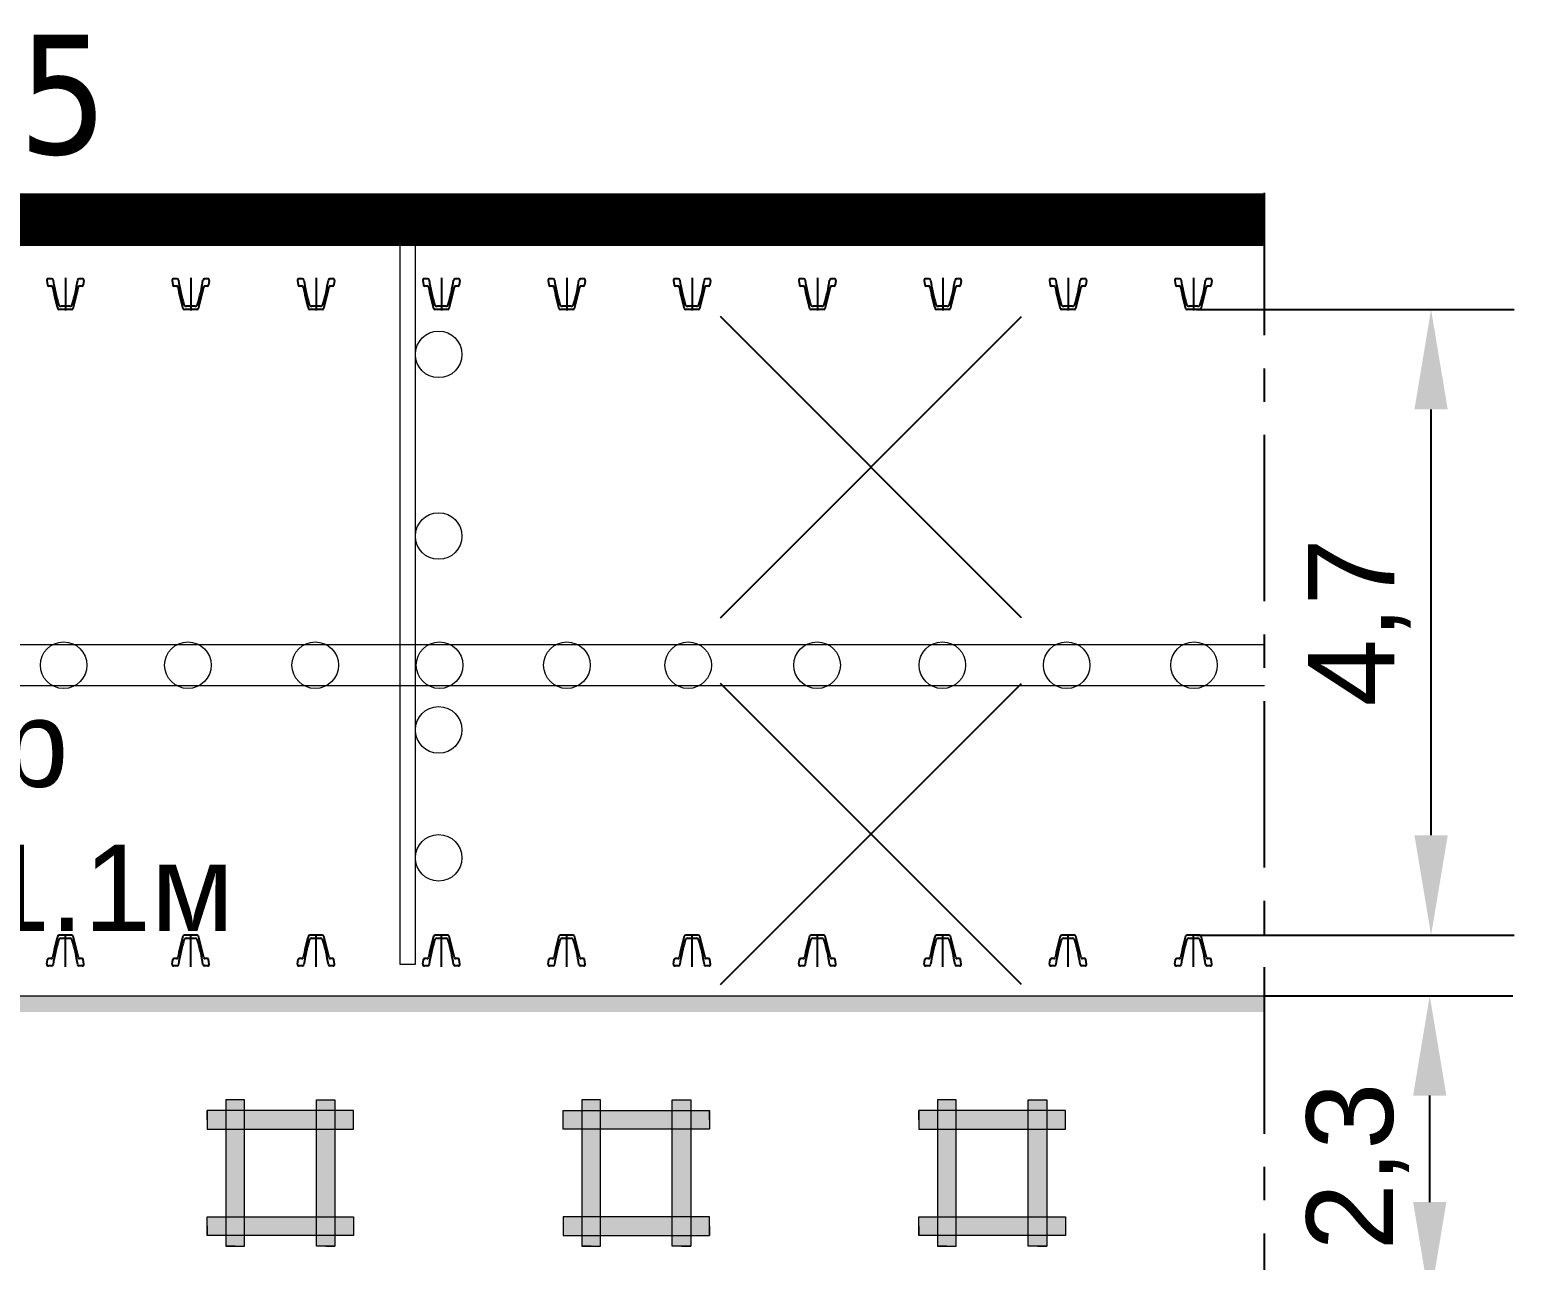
# Model space of a CAD drawing. Header units: inches. Extents: x 523 to 1492, y 69 to 539.
# Drawn here: x 631.4 to 653.7, y 471.51 to 490.01 of the extents above; entities that cross this region are included whole.
import ezdxf
from ezdxf import colors
from ezdxf.entities.mleader import LeaderData, LeaderLine
from ezdxf.math import Vec2, Vec3

# ---------------------------------------------------------------- set-up
doc = ezdxf.new("R2010")
doc.units = ezdxf.units.IN
doc.header["$MEASUREMENT"] = 0
doc.linetypes.add('ACAD_ISO04W100', pattern=[30, 24, -3, 0, -3])
doc.linetypes.add('CENTERX2', pattern=[4, 2.5, -0.5, 0.5, -0.5])
doc.styles.get("Standard").update_dxf_attribs({"font": 'arial.ttf'})
doc.styles.add('стиль', font='tahoma.ttf')
doc.dimstyles.new('ISO-25', dxfattribs={"dimtxt": 2.5, "dimasz": 2.5, "dimexe": 1.25, "dimexo": 0, "dimtad": 1, "dimdec": 0, "dimtxsty": 'Standard', "dimcen": 2.5, "dimadec": 0, "dimazin": 0, "dimtfac": 1, "dimtdec": 0, "dimtmove": 0, "dimatfit": 3, "dimfxl": 0, "dimarcsym": 0})

# ---------------------------------------------------------------- blocks, each defined once
blk = doc.blocks.new('*D229')
at = {"color": 0, "linetype": 'ByBlock', "lineweight": -2}
for p, q in [((649.946, 475.487), (653.678, 475.487)), ((652.428, 472.387), (652.428, 473.987)), ((649.946, 470.887), (653.678, 470.887))]:
    blk.add_line(p, q, dxfattribs=at)
at = {"color": 0, "linetype": 'ByBlock'}
for points in [[(652.178, 473.987), (652.678, 473.987), (652.428, 475.487)], [(652.178, 472.387), (652.678, 472.387), (652.428, 470.887)]]:
    blk.add_solid(points, dxfattribs=at)
at = {"layer": 'Defpoints', "color": 0, "linetype": 'ByBlock'}
for p in [(649.946, 475.487), (652.428, 475.487), (649.946, 470.887)]:
    blk.add_point(p, dxfattribs=at)
at = {"color": 0, "linetype": 'ByBlock', "lineweight": 15, "insert": (651.346, 472.921), "char_height": 1.3, "attachment_point": 5, "rotation": 90}
blk.add_mtext('2,3', dxfattribs=at)
blk = doc.blocks.new('*D253')
at = {"color": 0, "linetype": 'ByBlock', "lineweight": -2}
for p, q in [((648.926, 485.799), (653.698, 485.799)), ((652.448, 477.899), (652.448, 484.299)), ((648.926, 476.399), (653.698, 476.399))]:
    blk.add_line(p, q, dxfattribs=at)
at = {"color": 0, "linetype": 'ByBlock'}
for points in [[(652.198, 484.299), (652.698, 484.299), (652.448, 485.799)], [(652.198, 477.899), (652.698, 477.899), (652.448, 476.399)]]:
    blk.add_solid(points, dxfattribs=at)
at = {"layer": 'Defpoints', "color": 0, "linetype": 'ByBlock'}
for p in [(648.926, 485.799), (652.448, 485.799), (648.926, 476.399)]:
    blk.add_point(p, dxfattribs=at)
at = {"color": 0, "linetype": 'ByBlock', "lineweight": 15, "insert": (651.369, 481.099), "char_height": 1.3, "attachment_point": 5, "rotation": 90}
blk.add_mtext('4,7', dxfattribs=at)
blk = doc.blocks.new('Руд.стойка 0.14 - 1.1')
at = {"linetype": 'ByBlock', "lineweight": 15}
blk.add_hatch(color=252, dxfattribs=at).paths.add_polyline_path([(2005.72, -1382.26), (2007.12, -1382.26), (2007.12, -1393.26), (2005.72, -1393.26)])
at = {"color": 7, "linetype": 'ByBlock', "lineweight": 15}
for p, q in [((2006.42, -1393.26), (2007.12, -1393.26)), ((2007.12, -1393.26), (2006.42, -1393.26))]:
    blk.add_line(p, q, dxfattribs=at)
blk.add_lwpolyline([(2005.72, -1382.26), (2007.12, -1382.26), (2007.12, -1393.26), (2005.72, -1393.26), (2005.72, -1382.26)], dxfattribs=at)
blk = doc.blocks.new('Костер 1.1х1.1м')
at = {"color": 7, "linetype": 'ByBlock', "lineweight": 15, "xscale": -1}
blk.add_blockref('Руд.стойка 0.14 - 1.1', (3966.37, -11.19), dxfattribs=at)
at = {"color": 7, "linetype": 'ByBlock', "lineweight": 15}
blk.add_blockref('Руд.стойка 0.14 - 1.1', (-39.67, -11.19), dxfattribs=at)
at = {"color": 7, "linetype": 'ByBlock', "lineweight": 15, "rotation": 90}
blk.add_blockref('Руд.стойка 0.14 - 1.1', (575.59, -3401.37), dxfattribs=at)
at = {"color": 7, "linetype": 'ByBlock', "lineweight": 15, "xscale": -1, "rotation": 90}
blk.add_blockref('Руд.стойка 0.14 - 1.1', (575.59, 603.47), dxfattribs=at)

msp = doc.modelspace()

# ---------------------------------------------------------------- hatches: boundary and pattern name
at = {"linetype": 'ByBlock', "lineweight": 15}
h = msp.add_hatch(dxfattribs=at)
h.set_pattern_fill('ANSI38', scale=0.05, style=0)
h.set_pattern_definition([(45, (315.63847, 1183.27344), (-0.1122532, 0.1122532), []), (135, (315.63847, 1183.27344), (-0.336759605, 0.1122532), [0.396875, -0.238125])])
h.paths.add_polyline_path([(649.946, 475.487), (604.249, 475.487), (604.249, 475.241), (649.946, 475.241)])

# ---------------------------------------------------------------- linework, layer by layer
at = {"color": 7, "linetype": 'CENTERX2'}
msp.add_line((649.946, 257.415), (649.946, 487.554), dxfattribs=at)
at = {"color": 7, "linetype": 'ByBlock', "lineweight": 30}
msp.add_line((585.956, 486.771), (649.946, 486.771), dxfattribs=at)
at = {"color": 7, "lineweight": -2}
for p, q in [((631.657, 486.237), (631.667, 486.169)), ((631.728, 486.262), (631.679, 486.262)), ((631.722, 486.153), (631.686, 486.153)), ((632.19, 486.262), (632.141, 486.262)), ((632.183, 486.153), (632.147, 486.153)), ((632.212, 486.237), (632.202, 486.169)), ((633.539, 486.237), (633.55, 486.169)), ((633.61, 486.262), (633.562, 486.262)), ((633.604, 486.153), (633.568, 486.153)), ((634.072, 486.262), (634.024, 486.262)), ((634.066, 486.153), (634.03, 486.153)), ((634.095, 486.237), (634.085, 486.169)), ((635.422, 486.237), (635.432, 486.169)), ((635.493, 486.262), (635.445, 486.262)), ((635.487, 486.153), (635.451, 486.153)), ((635.955, 486.262), (635.907, 486.262)), ((635.949, 486.153), (635.913, 486.153)), ((635.977, 486.237), (635.967, 486.169)), ((637.305, 486.237), (637.315, 486.169)), ((637.375, 486.262), (637.327, 486.262)), ((637.369, 486.153), (637.333, 486.153)), ((637.838, 486.262), (637.789, 486.262)), ((637.831, 486.153), (637.795, 486.153)), ((637.86, 486.237), (637.85, 486.169)), ((639.187, 486.237), (639.197, 486.169)), ((639.258, 486.262), (639.21, 486.262)), ((639.252, 486.153), (639.216, 486.153)), ((639.72, 486.262), (639.672, 486.262)), ((639.714, 486.153), (639.678, 486.153)), ((639.743, 486.237), (639.732, 486.169)), ((641.07, 486.237), (641.08, 486.169)), ((641.141, 486.262), (641.092, 486.262)), ((641.135, 486.153), (641.099, 486.153)), ((641.603, 486.262), (641.554, 486.262)), ((641.596, 486.153), (641.56, 486.153)), ((641.625, 486.237), (641.615, 486.169)), ((642.952, 486.237), (642.963, 486.169)), ((643.023, 486.262), (642.975, 486.262)), ((643.017, 486.153), (642.981, 486.153)), ((643.485, 486.262), (643.437, 486.262)), ((643.479, 486.153), (643.443, 486.153)), ((643.508, 486.237), (643.498, 486.169)), ((644.835, 486.237), (644.845, 486.169)), ((644.906, 486.262), (644.857, 486.262)), ((644.9, 486.153), (644.864, 486.153)), ((645.368, 486.262), (645.32, 486.262)), ((645.362, 486.153), (645.326, 486.153)), ((645.39, 486.237), (645.38, 486.169)), ((646.718, 486.237), (646.728, 486.169)), ((646.788, 486.262), (646.74, 486.262)), ((646.782, 486.153), (646.746, 486.153)), ((647.251, 486.262), (647.202, 486.262)), ((647.244, 486.153), (647.208, 486.153)), ((647.273, 486.237), (647.263, 486.169)), ((648.6, 486.237), (648.61, 486.169)), ((648.671, 486.262), (648.623, 486.262)), ((648.665, 486.153), (648.629, 486.153)), ((649.133, 486.262), (649.085, 486.262)), ((649.127, 486.153), (649.091, 486.153)), ((649.156, 486.237), (649.145, 486.169)), ((632.029, 485.799), (631.84, 485.799)), ((632.002, 485.848), (631.867, 485.848)), ((633.912, 485.799), (633.722, 485.799)), ((633.884, 485.848), (633.75, 485.848)), ((635.794, 485.799), (635.605, 485.799)), ((635.767, 485.848), (635.633, 485.848)), ((637.677, 485.799), (637.488, 485.799)), ((637.65, 485.848), (637.515, 485.848)), ((639.56, 485.799), (639.37, 485.799)), ((639.532, 485.848), (639.398, 485.848)), ((641.442, 485.799), (641.253, 485.799)), ((641.415, 485.848), (641.28, 485.848)), ((643.325, 485.799), (643.135, 485.799)), ((643.297, 485.848), (643.163, 485.848)), ((645.207, 485.799), (645.018, 485.799)), ((645.18, 485.848), (645.045, 485.848)), ((647.09, 485.799), (646.901, 485.799)), ((647.062, 485.848), (646.928, 485.848)), ((648.973, 485.799), (648.783, 485.799)), ((648.945, 485.848), (648.811, 485.848)), ((632.029, 476.399), (631.84, 476.399)), ((632.002, 476.35), (631.867, 476.35)), ((633.912, 476.399), (633.722, 476.399)), ((633.884, 476.35), (633.75, 476.35)), ((635.794, 476.399), (635.605, 476.399)), ((635.767, 476.35), (635.633, 476.35)), ((637.677, 476.399), (637.488, 476.399)), ((637.65, 476.35), (637.515, 476.35)), ((639.56, 476.399), (639.37, 476.399)), ((639.532, 476.35), (639.398, 476.35)), ((641.442, 476.399), (641.253, 476.399)), ((641.415, 476.35), (641.28, 476.35)), ((643.325, 476.399), (643.135, 476.399)), ((643.297, 476.35), (643.163, 476.35)), ((645.207, 476.399), (645.018, 476.399)), ((645.18, 476.35), (645.045, 476.35)), ((647.09, 476.399), (646.901, 476.399)), ((647.062, 476.35), (646.928, 476.35)), ((648.973, 476.399), (648.783, 476.399)), ((648.945, 476.35), (648.811, 476.35)), ((631.657, 475.962), (631.667, 476.03)), ((631.728, 475.936), (631.679, 475.936)), ((631.722, 476.045), (631.686, 476.045)), ((632.19, 475.936), (632.141, 475.936)), ((632.183, 476.045), (632.147, 476.045)), ((632.212, 475.962), (632.202, 476.03)), ((633.539, 475.962), (633.55, 476.03)), ((633.61, 475.936), (633.562, 475.936)), ((633.604, 476.045), (633.568, 476.045)), ((634.072, 475.936), (634.024, 475.936)), ((634.066, 476.045), (634.03, 476.045)), ((634.095, 475.962), (634.085, 476.03)), ((635.422, 475.962), (635.432, 476.03)), ((635.493, 475.936), (635.445, 475.936)), ((635.487, 476.045), (635.451, 476.045)), ((635.955, 475.936), (635.907, 475.936)), ((635.949, 476.045), (635.913, 476.045)), ((635.977, 475.962), (635.967, 476.03)), ((637.305, 475.962), (637.315, 476.03)), ((637.375, 475.936), (637.327, 475.936)), ((637.369, 476.045), (637.333, 476.045)), ((637.838, 475.936), (637.789, 475.936)), ((637.831, 476.045), (637.795, 476.045)), ((637.86, 475.962), (637.85, 476.03)), ((639.187, 475.962), (639.197, 476.03)), ((639.258, 475.936), (639.21, 475.936)), ((639.252, 476.045), (639.216, 476.045)), ((639.72, 475.936), (639.672, 475.936)), ((639.714, 476.045), (639.678, 476.045)), ((639.743, 475.962), (639.732, 476.03)), ((641.07, 475.962), (641.08, 476.03)), ((641.141, 475.936), (641.092, 475.936)), ((641.135, 476.045), (641.099, 476.045)), ((641.603, 475.936), (641.554, 475.936)), ((641.596, 476.045), (641.56, 476.045)), ((641.625, 475.962), (641.615, 476.03)), ((642.952, 475.962), (642.963, 476.03)), ((643.023, 475.936), (642.975, 475.936)), ((643.017, 476.045), (642.981, 476.045)), ((643.485, 475.936), (643.437, 475.936)), ((643.479, 476.045), (643.443, 476.045)), ((643.508, 475.962), (643.498, 476.03)), ((644.835, 475.962), (644.845, 476.03)), ((644.906, 475.936), (644.857, 475.936)), ((644.9, 476.045), (644.864, 476.045)), ((645.368, 475.936), (645.32, 475.936)), ((645.362, 476.045), (645.326, 476.045)), ((645.39, 475.962), (645.38, 476.03)), ((646.718, 475.962), (646.728, 476.03)), ((646.788, 475.936), (646.74, 475.936)), ((646.782, 476.045), (646.746, 476.045)), ((647.251, 475.936), (647.202, 475.936)), ((647.244, 476.045), (647.208, 476.045)), ((647.273, 475.962), (647.263, 476.03)), ((648.6, 475.962), (648.61, 476.03)), ((648.671, 475.936), (648.623, 475.936)), ((648.665, 476.045), (648.629, 476.045)), ((649.133, 475.936), (649.085, 475.936)), ((649.127, 476.045), (649.091, 476.045)), ((649.156, 475.962), (649.145, 476.03))]:
    msp.add_line(p, q, dxfattribs=at)
at = {"color": 7, "linetype": 'ACAD_ISO04W100', "lineweight": -2}
for p, q in [((631.935, 486.275), (631.935, 485.787)), ((633.817, 486.275), (633.817, 485.787)), ((635.7, 486.275), (635.7, 485.787)), ((637.582, 486.275), (637.582, 485.787)), ((639.465, 486.275), (639.465, 485.787)), ((641.348, 486.275), (641.348, 485.787)), ((643.23, 486.275), (643.23, 485.787)), ((645.113, 486.275), (645.113, 485.787)), ((646.995, 486.275), (646.995, 485.787)), ((648.878, 486.275), (648.878, 485.787)), ((631.935, 475.924), (631.935, 476.412)), ((633.817, 475.924), (633.817, 476.412)), ((635.7, 475.924), (635.7, 476.412)), ((637.582, 475.924), (637.582, 476.412)), ((639.465, 475.924), (639.465, 476.412)), ((641.348, 475.924), (641.348, 476.412)), ((643.23, 475.924), (643.23, 476.412)), ((645.113, 475.924), (645.113, 476.412)), ((646.995, 475.924), (646.995, 476.412)), ((648.878, 475.924), (648.878, 476.412))]:
    msp.add_line(p, q, dxfattribs=at)
for p, q in [((641.772, 481.169), (646.297, 485.695)), ((646.297, 481.169), (641.772, 485.695)), ((641.772, 475.657), (646.297, 480.182)), ((646.297, 475.657), (641.772, 480.182))]:
    msp.add_line(p, q)
at = {"color": 7, "linetype": 'ByBlock', "lineweight": 0}
for p, q in [((649.946, 480.76), (585.956, 480.76)), ((649.946, 480.144), (585.956, 480.144))]:
    msp.add_line(p, q, dxfattribs=at)
at = {"color": 7, "linetype": 'ByBlock', "lineweight": 15}
msp.add_line((585.956, 475.487), (649.946, 475.487), dxfattribs=at)
at = {"color": 253, "linetype": 'ByBlock', "lineweight": 15, "const_width": 0.753}
msp.add_lwpolyline([(585.956, 487.168), (649.946, 487.168)], dxfattribs=at)
at = {"color": 7, "linetype": 'ByBlock', "lineweight": 15}
msp.add_lwpolyline([(637.192, 486.772), (636.959, 486.772), (636.959, 475.962), (637.192, 475.962)], close=True, dxfattribs=at)
for centre in [(637.541, 485.126), (637.541, 482.396), (631.908, 480.455), (633.775, 480.455), (635.688, 480.455), (637.555, 480.455), (639.467, 480.455), (641.289, 480.455), (643.225, 480.455), (645.107, 480.455), (646.974, 480.455), (648.887, 480.455), (637.541, 479.483), (637.541, 477.56)]:
    msp.add_circle(centre, 0.35, dxfattribs=at)
at = {"color": 7, "lineweight": -2}
for centre, radius, start, end in [((631.679, 486.24), 0.0226, 89.4059, 190.0171), ((631.686, 486.172), 0.0188, 187.3588, 270.4373), ((631.722, 486.134), 0.0188, 11.7531, 90), ((631.728, 486.24), 0.0226, 8.1892, 90), ((634.504, 486.658), 2.785, 188.5604, 196.3213), ((629.365, 486.658), 2.785, 343.6787, 351.4396), ((632.141, 486.24), 0.0226, 90, 171.8108), ((632.147, 486.134), 0.0188, 90, 168.2469), ((632.183, 486.172), 0.0188, 269.5627, 352.6412), ((632.19, 486.24), 0.0226, 349.9829, 90.5941), ((633.562, 486.24), 0.0226, 89.4059, 190.0171), ((633.568, 486.172), 0.0188, 187.3588, 270.4373), ((633.604, 486.134), 0.0188, 11.7531, 90), ((633.61, 486.24), 0.0226, 8.1892, 90), ((636.387, 486.658), 2.785, 188.5604, 196.3213), ((631.247, 486.658), 2.785, 343.6787, 351.4396), ((634.024, 486.24), 0.0226, 90, 171.8108), ((634.03, 486.134), 0.0188, 90, 168.2469), ((634.066, 486.172), 0.0188, 269.5627, 352.6412), ((634.072, 486.24), 0.0226, 349.9829, 90.5941), ((635.445, 486.24), 0.0226, 89.4059, 190.0171), ((635.451, 486.172), 0.0188, 187.3588, 270.4373), ((635.487, 486.134), 0.0188, 11.7531, 90), ((635.493, 486.24), 0.0226, 8.1892, 90), ((638.27, 486.658), 2.785, 188.5604, 196.3213), ((633.13, 486.658), 2.785, 343.6787, 351.4396), ((635.907, 486.24), 0.0226, 90, 171.8108), ((635.913, 486.134), 0.0188, 90, 168.2469), ((635.949, 486.172), 0.0188, 269.5627, 352.6412), ((635.955, 486.24), 0.0226, 349.9829, 90.5941), ((637.327, 486.24), 0.0226, 89.4059, 190.0171), ((637.333, 486.172), 0.0188, 187.3588, 270.4373), ((637.369, 486.134), 0.0188, 11.7531, 90), ((637.375, 486.24), 0.0226, 8.1892, 90), ((640.152, 486.658), 2.785, 188.5604, 196.3213), ((635.012, 486.658), 2.785, 343.6787, 351.4396), ((637.789, 486.24), 0.0226, 90, 171.8108), ((637.795, 486.134), 0.0188, 90, 168.2469), ((637.831, 486.172), 0.0188, 269.5627, 352.6412), ((637.838, 486.24), 0.0226, 349.9829, 90.5941), ((639.21, 486.24), 0.0226, 89.4059, 190.0171), ((639.216, 486.172), 0.0188, 187.3588, 270.4373), ((639.252, 486.134), 0.0188, 11.7531, 90), ((639.258, 486.24), 0.0226, 8.1892, 90), ((642.035, 486.658), 2.785, 188.5604, 196.3213), ((636.895, 486.658), 2.785, 343.6787, 351.4396), ((639.672, 486.24), 0.0226, 90, 171.8108), ((639.678, 486.134), 0.0188, 90, 168.2469), ((639.714, 486.172), 0.0188, 269.5627, 352.6412), ((639.72, 486.24), 0.0226, 349.9829, 90.5941), ((641.092, 486.24), 0.0226, 89.4059, 190.0171), ((641.099, 486.172), 0.0188, 187.3588, 270.4373), ((641.135, 486.134), 0.0188, 11.7531, 90), ((641.141, 486.24), 0.0226, 8.1892, 90), ((643.917, 486.658), 2.785, 188.5604, 196.3213), ((638.778, 486.658), 2.785, 343.6787, 351.4396), ((641.554, 486.24), 0.0226, 90, 171.8108), ((641.56, 486.134), 0.0188, 90, 168.2469), ((641.596, 486.172), 0.0188, 269.5627, 352.6412), ((641.603, 486.24), 0.0226, 349.9829, 90.5941), ((642.975, 486.24), 0.0226, 89.4059, 190.0171), ((642.981, 486.172), 0.0188, 187.3588, 270.4373), ((643.017, 486.134), 0.0188, 11.7531, 90), ((643.023, 486.24), 0.0226, 8.1892, 90), ((645.8, 486.658), 2.785, 188.5604, 196.3213), ((640.66, 486.658), 2.785, 343.6787, 351.4396), ((643.437, 486.24), 0.0226, 90, 171.8108), ((643.443, 486.134), 0.0188, 90, 168.2469), ((643.479, 486.172), 0.0188, 269.5627, 352.6412), ((643.485, 486.24), 0.0226, 349.9829, 90.5941), ((644.857, 486.24), 0.0226, 89.4059, 190.0171), ((644.864, 486.172), 0.0188, 187.3588, 270.4373), ((644.9, 486.134), 0.0188, 11.7531, 90), ((644.906, 486.24), 0.0226, 8.1892, 90), ((647.683, 486.658), 2.785, 188.5604, 196.3213), ((642.543, 486.658), 2.785, 343.6787, 351.4396), ((645.32, 486.24), 0.0226, 90, 171.8108), ((645.326, 486.134), 0.0188, 90, 168.2469), ((645.362, 486.172), 0.0188, 269.5627, 352.6412), ((645.368, 486.24), 0.0226, 349.9829, 90.5941), ((646.74, 486.24), 0.0226, 89.4059, 190.0171), ((646.746, 486.172), 0.0188, 187.3588, 270.4373), ((646.782, 486.134), 0.0188, 11.7531, 90), ((646.788, 486.24), 0.0226, 8.1892, 90), ((649.565, 486.658), 2.785, 188.5604, 196.3213), ((644.425, 486.658), 2.785, 343.6787, 351.4396), ((647.202, 486.24), 0.0226, 90, 171.8108), ((647.208, 486.134), 0.0188, 90, 168.2469), ((647.244, 486.172), 0.0188, 269.5627, 352.6412), ((647.251, 486.24), 0.0226, 349.9829, 90.5941), ((648.623, 486.24), 0.0226, 89.4059, 190.0171), ((648.629, 486.172), 0.0188, 187.3588, 270.4373), ((648.665, 486.134), 0.0188, 11.7531, 90), ((648.671, 486.24), 0.0226, 8.1892, 90), ((651.448, 486.658), 2.785, 188.5604, 196.3213), ((646.308, 486.658), 2.785, 343.6787, 351.4396), ((649.085, 486.24), 0.0226, 90, 171.8108), ((649.091, 486.134), 0.0188, 90, 168.2469), ((649.127, 486.172), 0.0188, 269.5627, 352.6412), ((649.133, 486.24), 0.0226, 349.9829, 90.5941), ((638.936, 487.71), 7.365, 192.3164, 194.8984), ((624.934, 487.71), 7.365, 345.1016, 347.6836), ((640.818, 487.71), 7.365, 192.3164, 194.8984), ((626.816, 487.71), 7.365, 345.1016, 347.6836), ((642.701, 487.71), 7.365, 192.3164, 194.8984), ((628.699, 487.71), 7.365, 345.1016, 347.6836), ((644.583, 487.71), 7.365, 192.3164, 194.8984), ((630.581, 487.71), 7.365, 345.1016, 347.6836), ((646.466, 487.71), 7.365, 192.3164, 194.8984), ((632.464, 487.71), 7.365, 345.1016, 347.6836), ((648.348, 487.71), 7.365, 192.3164, 194.8984), ((634.347, 487.71), 7.365, 345.1016, 347.6836), ((650.231, 487.71), 7.365, 192.3164, 194.8984), ((636.229, 487.71), 7.365, 345.1016, 347.6836), ((652.114, 487.71), 7.365, 192.3164, 194.8984), ((638.112, 487.71), 7.365, 345.1016, 347.6836), ((653.996, 487.71), 7.365, 192.3164, 194.8984), ((639.994, 487.71), 7.365, 345.1016, 347.6836), ((655.879, 487.71), 7.365, 192.3164, 194.8984), ((641.877, 487.71), 7.365, 345.1016, 347.6836), ((631.84, 485.822), 0.0226, 194.7607, 271.3936), ((631.867, 485.886), 0.0377, 196.5352, 273.6486), ((632.002, 485.886), 0.0377, 266.3514, 343.4648), ((632.029, 485.822), 0.0226, 268.6064, 345.2393), ((633.722, 485.822), 0.0226, 194.7607, 271.3936), ((633.75, 485.886), 0.0377, 196.5352, 273.6486), ((633.884, 485.886), 0.0377, 266.3514, 343.4648), ((633.912, 485.822), 0.0226, 268.6064, 345.2393), ((635.605, 485.822), 0.0226, 194.7607, 271.3936), ((635.633, 485.886), 0.0377, 196.5352, 273.6486), ((635.767, 485.886), 0.0377, 266.3514, 343.4648), ((635.794, 485.822), 0.0226, 268.6064, 345.2393), ((637.488, 485.822), 0.0226, 194.7607, 271.3936), ((637.515, 485.886), 0.0377, 196.5352, 273.6486), ((637.65, 485.886), 0.0377, 266.3514, 343.4648), ((637.677, 485.822), 0.0226, 268.6064, 345.2393), ((639.37, 485.822), 0.0226, 194.7607, 271.3936), ((639.398, 485.886), 0.0377, 196.5352, 273.6486), ((639.532, 485.886), 0.0377, 266.3514, 343.4648), ((639.56, 485.822), 0.0226, 268.6064, 345.2393), ((641.253, 485.822), 0.0226, 194.7607, 271.3936), ((641.28, 485.886), 0.0377, 196.5352, 273.6486), ((641.415, 485.886), 0.0377, 266.3514, 343.4648), ((641.442, 485.822), 0.0226, 268.6064, 345.2393), ((643.135, 485.822), 0.0226, 194.7607, 271.3936), ((643.163, 485.886), 0.0377, 196.5352, 273.6486), ((643.297, 485.886), 0.0377, 266.3514, 343.4648), ((643.325, 485.822), 0.0226, 268.6064, 345.2393), ((645.018, 485.822), 0.0226, 194.7607, 271.3936), ((645.045, 485.886), 0.0377, 196.5352, 273.6486), ((645.18, 485.886), 0.0377, 266.3514, 343.4648), ((645.207, 485.822), 0.0226, 268.6064, 345.2393), ((646.901, 485.822), 0.0226, 194.7607, 271.3936), ((646.928, 485.886), 0.0377, 196.5352, 273.6486), ((647.062, 485.886), 0.0377, 266.3514, 343.4648), ((647.09, 485.822), 0.0226, 268.6064, 345.2393), ((648.783, 485.822), 0.0226, 194.7607, 271.3936), ((648.811, 485.886), 0.0377, 196.5352, 273.6486), ((648.945, 485.886), 0.0377, 266.3514, 343.4648), ((648.973, 485.822), 0.0226, 268.6064, 345.2393), ((638.936, 474.489), 7.365, 165.1016, 167.6836), ((631.84, 476.377), 0.0226, 88.6064, 165.2393), ((631.867, 476.313), 0.0377, 86.3514, 163.4648), ((632.002, 476.313), 0.0377, 16.5352, 93.6486), ((632.029, 476.377), 0.0226, 14.7607, 91.3936), ((624.934, 474.489), 7.365, 12.3164, 14.8984), ((640.818, 474.489), 7.365, 165.1016, 167.6836), ((633.722, 476.377), 0.0226, 88.6064, 165.2393), ((633.75, 476.313), 0.0377, 86.3514, 163.4648), ((633.884, 476.313), 0.0377, 16.5352, 93.6486), ((633.912, 476.377), 0.0226, 14.7607, 91.3936), ((626.816, 474.489), 7.365, 12.3164, 14.8984), ((642.701, 474.489), 7.365, 165.1016, 167.6836), ((635.605, 476.377), 0.0226, 88.6064, 165.2393), ((635.633, 476.313), 0.0377, 86.3514, 163.4648), ((635.767, 476.313), 0.0377, 16.5352, 93.6486), ((635.794, 476.377), 0.0226, 14.7607, 91.3936), ((628.699, 474.489), 7.365, 12.3164, 14.8984), ((644.583, 474.489), 7.365, 165.1016, 167.6836), ((637.488, 476.377), 0.0226, 88.6064, 165.2393), ((637.515, 476.313), 0.0377, 86.3514, 163.4648), ((637.65, 476.313), 0.0377, 16.5352, 93.6486), ((637.677, 476.377), 0.0226, 14.7607, 91.3936), ((630.581, 474.489), 7.365, 12.3164, 14.8984), ((646.466, 474.489), 7.365, 165.1016, 167.6836), ((639.37, 476.377), 0.0226, 88.6064, 165.2393), ((639.398, 476.313), 0.0377, 86.3514, 163.4648), ((639.532, 476.313), 0.0377, 16.5352, 93.6486), ((639.56, 476.377), 0.0226, 14.7607, 91.3936), ((632.464, 474.489), 7.365, 12.3164, 14.8984), ((648.348, 474.489), 7.365, 165.1016, 167.6836), ((641.253, 476.377), 0.0226, 88.6064, 165.2393), ((641.28, 476.313), 0.0377, 86.3514, 163.4648), ((641.415, 476.313), 0.0377, 16.5352, 93.6486), ((641.442, 476.377), 0.0226, 14.7607, 91.3936), ((634.347, 474.489), 7.365, 12.3164, 14.8984), ((650.231, 474.489), 7.365, 165.1016, 167.6836), ((643.135, 476.377), 0.0226, 88.6064, 165.2393), ((643.163, 476.313), 0.0377, 86.3514, 163.4648), ((643.297, 476.313), 0.0377, 16.5352, 93.6486), ((643.325, 476.377), 0.0226, 14.7607, 91.3936), ((636.229, 474.489), 7.365, 12.3164, 14.8984), ((652.114, 474.489), 7.365, 165.1016, 167.6836), ((645.018, 476.377), 0.0226, 88.6064, 165.2393), ((645.045, 476.313), 0.0377, 86.3514, 163.4648), ((645.18, 476.313), 0.0377, 16.5352, 93.6486), ((645.207, 476.377), 0.0226, 14.7607, 91.3936), ((638.112, 474.489), 7.365, 12.3164, 14.8984), ((653.996, 474.489), 7.365, 165.1016, 167.6836), ((646.901, 476.377), 0.0226, 88.6064, 165.2393), ((646.928, 476.313), 0.0377, 86.3514, 163.4648), ((647.062, 476.313), 0.0377, 16.5352, 93.6486), ((647.09, 476.377), 0.0226, 14.7607, 91.3936), ((639.994, 474.489), 7.365, 12.3164, 14.8984), ((655.879, 474.489), 7.365, 165.1016, 167.6836), ((648.783, 476.377), 0.0226, 88.6064, 165.2393), ((648.811, 476.313), 0.0377, 86.3514, 163.4648), ((648.945, 476.313), 0.0377, 16.5352, 93.6486), ((648.973, 476.377), 0.0226, 14.7607, 91.3936), ((641.877, 474.489), 7.365, 12.3164, 14.8984), ((634.504, 475.541), 2.785, 163.6787, 171.4396), ((629.365, 475.541), 2.785, 8.5604, 16.3213), ((636.387, 475.541), 2.785, 163.6787, 171.4396), ((631.247, 475.541), 2.785, 8.5604, 16.3213), ((638.27, 475.541), 2.785, 163.6787, 171.4396), ((633.13, 475.541), 2.785, 8.5604, 16.3213), ((640.152, 475.541), 2.785, 163.6787, 171.4396), ((635.012, 475.541), 2.785, 8.5604, 16.3213), ((642.035, 475.541), 2.785, 163.6787, 171.4396), ((636.895, 475.541), 2.785, 8.5604, 16.3213), ((643.917, 475.541), 2.785, 163.6787, 171.4396), ((638.778, 475.541), 2.785, 8.5604, 16.3213), ((645.8, 475.541), 2.785, 163.6787, 171.4396), ((640.66, 475.541), 2.785, 8.5604, 16.3213), ((647.683, 475.541), 2.785, 163.6787, 171.4396), ((642.543, 475.541), 2.785, 8.5604, 16.3213), ((649.565, 475.541), 2.785, 163.6787, 171.4396), ((644.425, 475.541), 2.785, 8.5604, 16.3213), ((651.448, 475.541), 2.785, 163.6787, 171.4396), ((646.308, 475.541), 2.785, 8.5604, 16.3213), ((631.679, 475.959), 0.0226, 169.9829, 270.5941), ((631.686, 476.027), 0.0188, 89.5627, 172.6412), ((631.722, 476.064), 0.0188, 270, 348.2469), ((631.728, 475.959), 0.0226, 270, 351.8108), ((632.141, 475.959), 0.0226, 188.1892, 270), ((632.147, 476.064), 0.0188, 191.7531, 270), ((632.183, 476.027), 0.0188, 7.3588, 90.4373), ((632.19, 475.959), 0.0226, 269.4059, 10.0171), ((633.562, 475.959), 0.0226, 169.9829, 270.5941), ((633.568, 476.027), 0.0188, 89.5627, 172.6412), ((633.604, 476.064), 0.0188, 270, 348.2469), ((633.61, 475.959), 0.0226, 270, 351.8108), ((634.024, 475.959), 0.0226, 188.1892, 270), ((634.03, 476.064), 0.0188, 191.7531, 270), ((634.066, 476.027), 0.0188, 7.3588, 90.4373), ((634.072, 475.959), 0.0226, 269.4059, 10.0171), ((635.445, 475.959), 0.0226, 169.9829, 270.5941), ((635.451, 476.027), 0.0188, 89.5627, 172.6412), ((635.487, 476.064), 0.0188, 270, 348.2469), ((635.493, 475.959), 0.0226, 270, 351.8108), ((635.907, 475.959), 0.0226, 188.1892, 270), ((635.913, 476.064), 0.0188, 191.7531, 270), ((635.949, 476.027), 0.0188, 7.3588, 90.4373), ((635.955, 475.959), 0.0226, 269.4059, 10.0171), ((637.327, 475.959), 0.0226, 169.9829, 270.5941), ((637.333, 476.027), 0.0188, 89.5627, 172.6412), ((637.369, 476.064), 0.0188, 270, 348.2469), ((637.375, 475.959), 0.0226, 270, 351.8108), ((637.789, 475.959), 0.0226, 188.1892, 270), ((637.795, 476.064), 0.0188, 191.7531, 270), ((637.831, 476.027), 0.0188, 7.3588, 90.4373), ((637.838, 475.959), 0.0226, 269.4059, 10.0171), ((639.21, 475.959), 0.0226, 169.9829, 270.5941), ((639.216, 476.027), 0.0188, 89.5627, 172.6412), ((639.252, 476.064), 0.0188, 270, 348.2469), ((639.258, 475.959), 0.0226, 270, 351.8108), ((639.672, 475.959), 0.0226, 188.1892, 270), ((639.678, 476.064), 0.0188, 191.7531, 270), ((639.714, 476.027), 0.0188, 7.3588, 90.4373), ((639.72, 475.959), 0.0226, 269.4059, 10.0171), ((641.092, 475.959), 0.0226, 169.9829, 270.5941), ((641.099, 476.027), 0.0188, 89.5627, 172.6412), ((641.135, 476.064), 0.0188, 270, 348.2469), ((641.141, 475.959), 0.0226, 270, 351.8108), ((641.554, 475.959), 0.0226, 188.1892, 270), ((641.56, 476.064), 0.0188, 191.7531, 270), ((641.596, 476.027), 0.0188, 7.3588, 90.4373), ((641.603, 475.959), 0.0226, 269.4059, 10.0171), ((642.975, 475.959), 0.0226, 169.9829, 270.5941), ((642.981, 476.027), 0.0188, 89.5627, 172.6412), ((643.017, 476.064), 0.0188, 270, 348.2469), ((643.023, 475.959), 0.0226, 270, 351.8108), ((643.437, 475.959), 0.0226, 188.1892, 270), ((643.443, 476.064), 0.0188, 191.7531, 270), ((643.479, 476.027), 0.0188, 7.3588, 90.4373), ((643.485, 475.959), 0.0226, 269.4059, 10.0171), ((644.857, 475.959), 0.0226, 169.9829, 270.5941), ((644.864, 476.027), 0.0188, 89.5627, 172.6412), ((644.9, 476.064), 0.0188, 270, 348.2469), ((644.906, 475.959), 0.0226, 270, 351.8108), ((645.32, 475.959), 0.0226, 188.1892, 270), ((645.326, 476.064), 0.0188, 191.7531, 270), ((645.362, 476.027), 0.0188, 7.3588, 90.4373), ((645.368, 475.959), 0.0226, 269.4059, 10.0171), ((646.74, 475.959), 0.0226, 169.9829, 270.5941), ((646.746, 476.027), 0.0188, 89.5627, 172.6412), ((646.782, 476.064), 0.0188, 270, 348.2469), ((646.788, 475.959), 0.0226, 270, 351.8108), ((647.202, 475.959), 0.0226, 188.1892, 270), ((647.208, 476.064), 0.0188, 191.7531, 270), ((647.244, 476.027), 0.0188, 7.3588, 90.4373), ((647.251, 475.959), 0.0226, 269.4059, 10.0171), ((648.623, 475.959), 0.0226, 169.9829, 270.5941), ((648.629, 476.027), 0.0188, 89.5627, 172.6412), ((648.665, 476.064), 0.0188, 270, 348.2469), ((648.671, 475.959), 0.0226, 270, 351.8108), ((649.085, 475.959), 0.0226, 188.1892, 270), ((649.091, 476.064), 0.0188, 191.7531, 270), ((649.127, 476.027), 0.0188, 7.3588, 90.4373), ((649.133, 475.959), 0.0226, 269.4059, 10.0171)]:
    msp.add_arc(centre, radius, start, end, dxfattribs=at)

# ---------------------------------------------------------------- block references
at = {"color": 7, "linetype": 'ByBlock', "lineweight": 15, "xscale": -0.2000000000000455, "yscale": 0.1999999999998181, "zscale": 0.2, "rotation": 359.9999999998697}
for p in [(1027.834, 752.615), (1038.525, 752.615)]:
    msp.add_blockref('Костер 1.1х1.1м', p, dxfattribs=at)
at = {"color": 7, "linetype": 'ByBlock', "lineweight": 15, "xscale": 0.2000000000000455, "yscale": 0.2000000000000455, "zscale": 0.2000000000000455}
msp.add_blockref('Костер 1.1х1.1м', (247.84, 752.615), dxfattribs=at)

# ---------------------------------------------------------------- texts
at = {"color": 7, "linetype": 'ByBlock', "lineweight": 15, "style": 'стиль'}
msp.add_text('магистр. откат. штр. пл.k5', height=1.79157, dxfattribs=at).set_placement((602.628, 488.138))

# ---------------------------------------------------------------- dimensions: what is measured, and where the dimension line sits
at = {"color": 7, "linetype": 'ByBlock', "lineweight": 15}
dim = msp.add_linear_dim(base=(652.448, 485.799), p1=(648.926, 476.399), p2=(648.926, 485.799), angle=90, text='4,7', dimstyle='ISO-25', override={"dimtxt": 1.3, "dimasz": 1.5, "dimgap": 0.3, "dimlfac": 100, "dimrnd": 0.05, "dimtmove": 1, "dimfxl": 1.25}, dxfattribs=at)
dim.commit()
dim.dimension.update_dxf_attribs({"geometry": '*D253', "text_midpoint": (651.369, 481.099)})
dim = msp.add_linear_dim(base=(652.428, 475.487), p1=(649.946, 470.887), p2=(649.946, 475.487), angle=90, text='2,3', dimstyle='ISO-25', override={"dimtxt": 1.3, "dimasz": 1.5, "dimgap": 0.3, "dimlfac": 100, "dimrnd": 0.05, "dimtmove": 1, "dimfxl": 1.25}, dxfattribs=at)
dim.commit()
dim.dimension.update_dxf_attribs({"geometry": '*D229', "text_midpoint": (652.428, 472.921), "dimtype": 160})

# ---------------------------------------------------------------- leaders
ml = msp.add_multileader_mtext('Standard', dxfattribs=at)
ml.set_content('костер\\P1.1м/1.1м', color=7)
ml.set_leader_properties()
ml.build(insert=Vec2(0, 0))
ml.multileader.update_dxf_attribs({"dogleg_length": 1, "arrow_head_size": 0.8})
ctx = ml.context
ctx.base_point, ctx.char_height, ctx.arrow_head_size, ctx.landing_gap_size, ctx.plane_origin = Vec3(626.017, 479.265), 1.3, 0.8, 0.4, Vec3(619.126, 472.385)
notes = []
notes.append((ctx, [(0, (1, 1, 0), (625.817, 479.265), (1, 0), 0.2, [(0, [(623.934, 471.885)], 0, [])])]))
ctx.mtext.insert, ctx.mtext.flow_direction = Vec3(626.417, 479.926), 5
for ctx, leaders in notes:
    for number, flags, end, landing, length, lines in leaders:
        leader = LeaderData()
        leader.index, (leader.has_last_leader_line, leader.has_dogleg_vector, leader.attachment_direction) = number, flags
        leader.last_leader_point, leader.dogleg_vector, leader.dogleg_length = Vec3(end), Vec3(landing), length
        for number, points, colour, breaks in lines:
            line = LeaderLine()
            line.index, line.vertices, line.color, line.breaks = number, Vec3.list(points), colors.encode_raw_color(colour), breaks
            leader.lines.append(line)
        ctx.leaders.append(leader)

doc.saveas('drawing.dxf')
